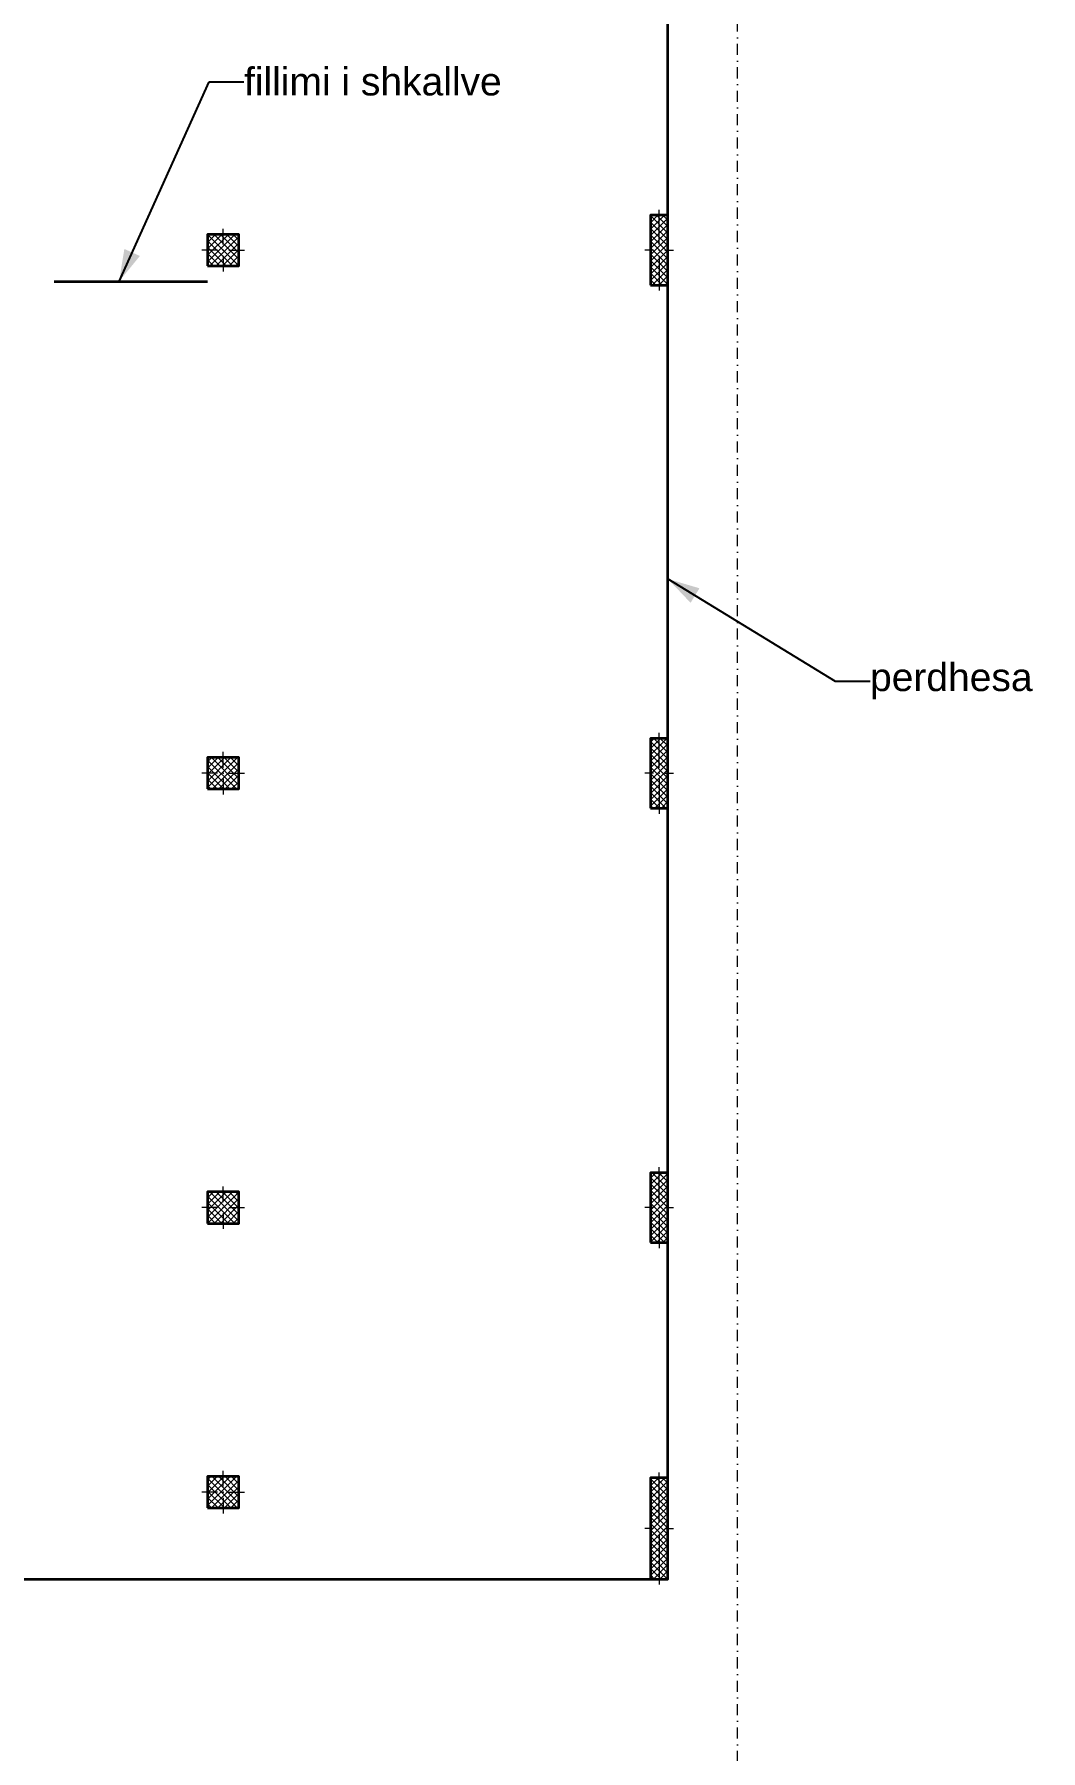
# Model space of a CAD drawing. Header units: millimetres. Extents: x -1862870 to -1833070, y -2748569 to -2679967.
# Drawn here: x -1848129 to -1833702, y -2725476 to -2700869 of the extents above; entities that cross this region are included whole.
import ezdxf

# ---------------------------------------------------------------- set-up
doc = ezdxf.new("R2010")
doc.units = ezdxf.units.MM
doc.header["$MEASUREMENT"] = 0
doc.linetypes.add('Dot & Dashed', pattern=[335.138881, 158.75, -88.194444, 0, -88.194437])
for name, color, linetype, lineweight in [('0_Pen_No__20', 1, 'Continuous', 0), ('A - Muret_Pen_No__1', 7, 'Continuous', 13), ('A - Muret_Pen_No__6', 5, 'Continuous', 35), ('A - Shtyllat_Pen_No__101', 252, 'Continuous', 13), ('A - Shtyllat_Pen_No__22', 8, 'Continuous', 35), ('Annotation - Label_Pen_No__46', 5, 'Continuous', 25), ('Drawing & Figure_Pen_No__6', 5, 'Continuous', 35)]:
    doc.layers.add(name, color=color, linetype=linetype, lineweight=lineweight)
for name, color, linetype, lineweight, true_color in [('0_Pen_No__61', 7, 'Continuous', 20, 0x6a6a6a), ('0_Pen_No__82', 7, 'Continuous', 20, 0xaaaaaa), ('A - Shtyllat_Pen_No__61', 7, 'Continuous', 20, 0x6a6a6a), ('Annotation - Label_Pen_No__45', 7, 'Continuous', 25, 0x40a5ff)]:
    doc.layers.add(name, color=color, linetype=linetype, lineweight=lineweight, true_color=true_color)
doc.layers.add('A - Shtyllat', color=7, linetype='Continuous')
doc.styles.add('GENERATED_STYLE_2', font='')
doc.styles.get('GENERATED_STYLE_2').set_extended_font_data('Arial')
doc.dimstyles.new('GENERATED_STYLE__1', dxfattribs={"dimtxt": 0.18, "dimasz": 456, "dimexe": 0.18, "dimexo": 0.0625, "dimgap": 0, "dimtad": 0, "dimtih": 1, "dimtoh": 1, "dimdec": 4, "dimzin": 0, "dimdsep": 46, "dimcen": 0.09, "dimadec": 0, "dimazin": 0, "dimtfac": 1, "dimtdec": 4, "dimtmove": 0, "dimatfit": 3, "dimldrblk": 'ARROWHEAD_5', "dimfxl": 0, "dimtolj": 1, "dimtzin": 0, "dimarcsym": 0})
pattern_1 = [(45, (-3432101.99, -2046631.03), (-45.961939, 45.961939), []), (135, (-3432101.99, -2046631.03), (45.961939, 45.961939), [])]

# ---------------------------------------------------------------- blocks, each defined once
blk = doc.blocks.new('Column_1', base_point=(-1845421, -2703963))
at = {"layer": 'A - Shtyllat_Pen_No__101', "linetype": 'Continuous', "lineweight": 13}
h = blk.add_hatch(dxfattribs=at)
h.set_pattern_fill('Concrete_Block', color=252, style=0, pattern_type=2)
h.set_pattern_definition(pattern_1)
h.paths.add_polyline_path([(-1845646, -2704188), (-1845196, -2704188), (-1845196, -2703738), (-1845646, -2703738)])
at = {"layer": 'A - Shtyllat_Pen_No__101', "color": 252, "linetype": 'Continuous', "lineweight": 13}
for p, q in [((-1845421, -2703883), (-1845421, -2703658)), ((-1845501, -2703963), (-1845726, -2703963)), ((-1845421, -2704043), (-1845421, -2704268)), ((-1845341, -2703963), (-1845116, -2703963))]:
    blk.add_line(p, q, dxfattribs=at)
blk.add_point((-1845421, -2703963), dxfattribs=at)
at = {"layer": 'A - Shtyllat_Pen_No__22', "color": 8, "linetype": 'Continuous', "lineweight": 35, "flags": 128}
blk.add_lwpolyline([(-1845646, -2704188), (-1845196, -2704188), (-1845196, -2703738), (-1845646, -2703738)], close=True, dxfattribs=at)
blk = doc.blocks.new('Column_2', base_point=(-1845421, -2721771))
at = {"layer": 'A - Shtyllat_Pen_No__101', "linetype": 'Continuous', "lineweight": 13}
h = blk.add_hatch(dxfattribs=at)
h.set_pattern_fill('Concrete_Block', color=252, style=0, pattern_type=2)
h.set_pattern_definition(pattern_1)
h.paths.add_polyline_path([(-1845646, -2721996), (-1845196, -2721996), (-1845196, -2721546), (-1845646, -2721546)])
at = {"layer": 'A - Shtyllat_Pen_No__101', "color": 252, "linetype": 'Continuous', "lineweight": 13}
for p, q in [((-1845421, -2721691), (-1845421, -2721466)), ((-1845501, -2721771), (-1845726, -2721771)), ((-1845341, -2721771), (-1845116, -2721771)), ((-1845421, -2721851), (-1845421, -2722076))]:
    blk.add_line(p, q, dxfattribs=at)
blk.add_point((-1845421, -2721771), dxfattribs=at)
at = {"layer": 'A - Shtyllat_Pen_No__22', "color": 8, "linetype": 'Continuous', "lineweight": 35, "flags": 128}
blk.add_lwpolyline([(-1845646, -2721996), (-1845196, -2721996), (-1845196, -2721546), (-1845646, -2721546)], close=True, dxfattribs=at)
blk = doc.blocks.new('Column_4', base_point=(-1845421, -2711463))
at = {"layer": 'A - Shtyllat_Pen_No__101', "linetype": 'Continuous', "lineweight": 13}
h = blk.add_hatch(dxfattribs=at)
h.set_pattern_fill('Concrete_Block', color=252, style=0, pattern_type=2)
h.set_pattern_definition(pattern_1)
h.paths.add_polyline_path([(-1845646, -2711688), (-1845196, -2711688), (-1845196, -2711238), (-1845646, -2711238)])
at = {"layer": 'A - Shtyllat_Pen_No__101', "color": 252, "linetype": 'Continuous', "lineweight": 13}
for p, q in [((-1845421, -2711383), (-1845421, -2711158)), ((-1845501, -2711463), (-1845726, -2711463)), ((-1845341, -2711463), (-1845116, -2711463)), ((-1845421, -2711543), (-1845421, -2711768))]:
    blk.add_line(p, q, dxfattribs=at)
blk.add_point((-1845421, -2711463), dxfattribs=at)
at = {"layer": 'A - Shtyllat_Pen_No__22', "color": 8, "linetype": 'Continuous', "lineweight": 35, "flags": 128}
blk.add_lwpolyline([(-1845646, -2711688), (-1845196, -2711688), (-1845196, -2711238), (-1845646, -2711238)], close=True, dxfattribs=at)
blk = doc.blocks.new('Column_6', base_point=(-1845421, -2717691))
at = {"layer": 'A - Shtyllat_Pen_No__101', "linetype": 'Continuous', "lineweight": 13}
h = blk.add_hatch(dxfattribs=at)
h.set_pattern_fill('Concrete_Block', color=252, style=0, pattern_type=2)
h.set_pattern_definition(pattern_1)
h.paths.add_polyline_path([(-1845646, -2717916), (-1845196, -2717916), (-1845196, -2717466), (-1845646, -2717466)])
at = {"layer": 'A - Shtyllat_Pen_No__101', "color": 252, "linetype": 'Continuous', "lineweight": 13}
for p, q in [((-1845421, -2717611), (-1845421, -2717386)), ((-1845501, -2717691), (-1845726, -2717691)), ((-1845421, -2717771), (-1845421, -2717996)), ((-1845341, -2717691), (-1845116, -2717691))]:
    blk.add_line(p, q, dxfattribs=at)
blk.add_point((-1845421, -2717691), dxfattribs=at)
at = {"layer": 'A - Shtyllat_Pen_No__22', "color": 8, "linetype": 'Continuous', "lineweight": 35, "flags": 128}
blk.add_lwpolyline([(-1845646, -2717916), (-1845196, -2717916), (-1845196, -2717466), (-1845646, -2717466)], close=True, dxfattribs=at)
blk = doc.blocks.new('Column_19', base_point=(-1845421, -2721771))
at = {"layer": 'A - Shtyllat_Pen_No__101', "linetype": 'Continuous', "lineweight": 13}
h = blk.add_hatch(dxfattribs=at)
h.set_pattern_fill('Concrete_Block', color=252, style=0, pattern_type=2)
h.set_pattern_definition(pattern_1)
h.paths.add_polyline_path([(-1845646, -2721996), (-1845196, -2721996), (-1845196, -2721546), (-1845646, -2721546)])
at = {"layer": 'A - Shtyllat_Pen_No__101', "color": 252, "linetype": 'Continuous', "lineweight": 13}
for p, q in [((-1845421, -2721691), (-1845421, -2721466)), ((-1845501, -2721771), (-1845726, -2721771)), ((-1845341, -2721771), (-1845116, -2721771)), ((-1845421, -2721851), (-1845421, -2722076))]:
    blk.add_line(p, q, dxfattribs=at)
blk.add_point((-1845421, -2721771), dxfattribs=at)
at = {"layer": 'A - Shtyllat_Pen_No__22', "color": 8, "linetype": 'Continuous', "lineweight": 35, "flags": 128}
blk.add_lwpolyline([(-1845646, -2721996), (-1845196, -2721996), (-1845196, -2721546), (-1845646, -2721546)], close=True, dxfattribs=at)
blk = doc.blocks.new('Column_22', base_point=(-1839171, -2711463))
at = {"layer": 'A - Shtyllat_Pen_No__101', "linetype": 'Continuous', "lineweight": 13}
h = blk.add_hatch(dxfattribs=at)
h.set_pattern_fill('Concrete_Block', color=252, style=0, pattern_type=2)
h.set_pattern_definition(pattern_1)
h.paths.add_polyline_path([(-1839296, -2711963), (-1839046, -2711963), (-1839046, -2710963), (-1839296, -2710963)])
at = {"layer": 'A - Shtyllat_Pen_No__101', "color": 252, "linetype": 'Continuous', "lineweight": 13}
for p, q in [((-1839171, -2711383), (-1839171, -2710883)), ((-1839251, -2711463), (-1839376, -2711463)), ((-1839091, -2711463), (-1838966, -2711463)), ((-1839171, -2711543), (-1839171, -2712043))]:
    blk.add_line(p, q, dxfattribs=at)
blk.add_point((-1839171, -2711463), dxfattribs=at)
at = {"layer": 'A - Shtyllat_Pen_No__22', "color": 8, "linetype": 'Continuous', "lineweight": 35, "flags": 128}
blk.add_lwpolyline([(-1839296, -2711963), (-1839046, -2711963), (-1839046, -2710963), (-1839296, -2710963)], close=True, dxfattribs=at)
blk = doc.blocks.new('Column_25', base_point=(-1839171, -2717691))
at = {"layer": 'A - Shtyllat_Pen_No__101', "linetype": 'Continuous', "lineweight": 13}
h = blk.add_hatch(dxfattribs=at)
h.set_pattern_fill('Concrete_Block', color=252, style=0, pattern_type=2)
h.set_pattern_definition(pattern_1)
h.paths.add_polyline_path([(-1839296, -2718191), (-1839046, -2718191), (-1839046, -2717191), (-1839296, -2717191)])
at = {"layer": 'A - Shtyllat_Pen_No__101', "color": 252, "linetype": 'Continuous', "lineweight": 13}
for p, q in [((-1839171, -2717611), (-1839171, -2717111)), ((-1839251, -2717691), (-1839376, -2717691)), ((-1839171, -2717771), (-1839171, -2718271)), ((-1839091, -2717691), (-1838966, -2717691))]:
    blk.add_line(p, q, dxfattribs=at)
blk.add_point((-1839171, -2717691), dxfattribs=at)
at = {"layer": 'A - Shtyllat_Pen_No__22', "color": 8, "linetype": 'Continuous', "lineweight": 35, "flags": 128}
blk.add_lwpolyline([(-1839296, -2718191), (-1839046, -2718191), (-1839046, -2717191), (-1839296, -2717191)], close=True, dxfattribs=at)
blk = doc.blocks.new('Column_26', base_point=(-1839171, -2722291))
at = {"layer": 'A - Shtyllat_Pen_No__101', "linetype": 'Continuous', "lineweight": 13}
h = blk.add_hatch(dxfattribs=at)
h.set_pattern_fill('Concrete_Block', color=252, style=0, pattern_type=2)
h.set_pattern_definition(pattern_1)
h.paths.add_polyline_path([(-1839296, -2723016), (-1839046, -2723016), (-1839046, -2721566), (-1839296, -2721566)])
at = {"layer": 'A - Shtyllat_Pen_No__101', "color": 252, "linetype": 'Continuous', "lineweight": 13}
for p, q in [((-1839171, -2722211), (-1839171, -2721486)), ((-1839251, -2722291), (-1839376, -2722291)), ((-1839091, -2722291), (-1838966, -2722291)), ((-1839171, -2722371), (-1839171, -2723096))]:
    blk.add_line(p, q, dxfattribs=at)
blk.add_point((-1839171, -2722291), dxfattribs=at)
at = {"layer": 'A - Shtyllat_Pen_No__22', "color": 8, "linetype": 'Continuous', "lineweight": 35, "flags": 128}
blk.add_lwpolyline([(-1839296, -2723016), (-1839046, -2723016), (-1839046, -2721566), (-1839296, -2721566)], close=True, dxfattribs=at)
blk = doc.blocks.new('Column_29', base_point=(-1839171, -2703963))
at = {"layer": 'A - Shtyllat_Pen_No__101', "linetype": 'Continuous', "lineweight": 13}
h = blk.add_hatch(dxfattribs=at)
h.set_pattern_fill('Concrete_Block', color=252, style=0, pattern_type=2)
h.set_pattern_definition(pattern_1)
h.paths.add_polyline_path([(-1839296, -2704463), (-1839046, -2704463), (-1839046, -2703463), (-1839296, -2703463)])
at = {"layer": 'A - Shtyllat_Pen_No__101', "color": 252, "linetype": 'Continuous', "lineweight": 13}
for p, q in [((-1839171, -2703883), (-1839171, -2703383)), ((-1839251, -2703963), (-1839376, -2703963)), ((-1839171, -2704043), (-1839171, -2704543)), ((-1839091, -2703963), (-1838966, -2703963))]:
    blk.add_line(p, q, dxfattribs=at)
blk.add_point((-1839171, -2703963), dxfattribs=at)
at = {"layer": 'A - Shtyllat_Pen_No__22', "color": 8, "linetype": 'Continuous', "lineweight": 35, "flags": 128}
blk.add_lwpolyline([(-1839296, -2704463), (-1839046, -2704463), (-1839046, -2703463), (-1839296, -2703463)], close=True, dxfattribs=at)
blk = doc.blocks.new('Column_34', base_point=(-1845421, -2703963))
at = {"layer": 'A - Shtyllat_Pen_No__101', "linetype": 'Continuous', "lineweight": 13}
h = blk.add_hatch(dxfattribs=at)
h.set_pattern_fill('Concrete_Block', color=252, style=0, pattern_type=2)
h.set_pattern_definition(pattern_1)
h.paths.add_polyline_path([(-1845646, -2704188), (-1845196, -2704188), (-1845196, -2703738), (-1845646, -2703738)])
at = {"layer": 'A - Shtyllat_Pen_No__101', "color": 252, "linetype": 'Continuous', "lineweight": 13}
for p, q in [((-1845421, -2703883), (-1845421, -2703658)), ((-1845501, -2703963), (-1845726, -2703963)), ((-1845421, -2704043), (-1845421, -2704268)), ((-1845341, -2703963), (-1845116, -2703963))]:
    blk.add_line(p, q, dxfattribs=at)
blk.add_point((-1845421, -2703963), dxfattribs=at)
at = {"layer": 'A - Shtyllat_Pen_No__22', "color": 8, "linetype": 'Continuous', "lineweight": 35, "flags": 128}
blk.add_lwpolyline([(-1845646, -2704188), (-1845196, -2704188), (-1845196, -2703738), (-1845646, -2703738)], close=True, dxfattribs=at)
blk = doc.blocks.new('Column_37', base_point=(-1845421, -2711463))
at = {"layer": 'A - Shtyllat_Pen_No__101', "linetype": 'Continuous', "lineweight": 13}
h = blk.add_hatch(dxfattribs=at)
h.set_pattern_fill('Concrete_Block', color=252, style=0, pattern_type=2)
h.set_pattern_definition(pattern_1)
h.paths.add_polyline_path([(-1845646, -2711688), (-1845196, -2711688), (-1845196, -2711238), (-1845646, -2711238)])
at = {"layer": 'A - Shtyllat_Pen_No__101', "color": 252, "linetype": 'Continuous', "lineweight": 13}
for p, q in [((-1845421, -2711383), (-1845421, -2711158)), ((-1845501, -2711463), (-1845726, -2711463)), ((-1845341, -2711463), (-1845116, -2711463)), ((-1845421, -2711543), (-1845421, -2711768))]:
    blk.add_line(p, q, dxfattribs=at)
blk.add_point((-1845421, -2711463), dxfattribs=at)
at = {"layer": 'A - Shtyllat_Pen_No__22', "color": 8, "linetype": 'Continuous', "lineweight": 35, "flags": 128}
blk.add_lwpolyline([(-1845646, -2711688), (-1845196, -2711688), (-1845196, -2711238), (-1845646, -2711238)], close=True, dxfattribs=at)
blk = doc.blocks.new('Column_39', base_point=(-1845421, -2717691))
at = {"layer": 'A - Shtyllat_Pen_No__101', "linetype": 'Continuous', "lineweight": 13}
h = blk.add_hatch(dxfattribs=at)
h.set_pattern_fill('Concrete_Block', color=252, style=0, pattern_type=2)
h.set_pattern_definition(pattern_1)
h.paths.add_polyline_path([(-1845646, -2717916), (-1845196, -2717916), (-1845196, -2717466), (-1845646, -2717466)])
at = {"layer": 'A - Shtyllat_Pen_No__101', "color": 252, "linetype": 'Continuous', "lineweight": 13}
for p, q in [((-1845421, -2717611), (-1845421, -2717386)), ((-1845501, -2717691), (-1845726, -2717691)), ((-1845421, -2717771), (-1845421, -2717996)), ((-1845341, -2717691), (-1845116, -2717691))]:
    blk.add_line(p, q, dxfattribs=at)
blk.add_point((-1845421, -2717691), dxfattribs=at)
at = {"layer": 'A - Shtyllat_Pen_No__22', "color": 8, "linetype": 'Continuous', "lineweight": 35, "flags": 128}
blk.add_lwpolyline([(-1845646, -2717916), (-1845196, -2717916), (-1845196, -2717466), (-1845646, -2717466)], close=True, dxfattribs=at)
blk = doc.blocks.new('Column_43', base_point=(-1845421, -2721771))
at = {"layer": 'A - Shtyllat_Pen_No__101', "linetype": 'Continuous', "lineweight": 13}
h = blk.add_hatch(dxfattribs=at)
h.set_pattern_fill('Concrete_Block', color=252, style=0, pattern_type=2)
h.set_pattern_definition(pattern_1)
h.paths.add_polyline_path([(-1845646, -2721996), (-1845196, -2721996), (-1845196, -2721546), (-1845646, -2721546)])
at = {"layer": 'A - Shtyllat_Pen_No__101', "color": 252, "linetype": 'Continuous', "lineweight": 13}
for p, q in [((-1845421, -2721691), (-1845421, -2721466)), ((-1845501, -2721771), (-1845726, -2721771)), ((-1845341, -2721771), (-1845116, -2721771)), ((-1845421, -2721851), (-1845421, -2722076))]:
    blk.add_line(p, q, dxfattribs=at)
blk.add_point((-1845421, -2721771), dxfattribs=at)
at = {"layer": 'A - Shtyllat_Pen_No__22', "color": 8, "linetype": 'Continuous', "lineweight": 35, "flags": 128}
blk.add_lwpolyline([(-1845646, -2721996), (-1845196, -2721996), (-1845196, -2721546), (-1845646, -2721546)], close=True, dxfattribs=at)
blk = doc.blocks.new('Column_46', base_point=(-1845421, -2703963))
at = {"layer": 'A - Shtyllat_Pen_No__101', "linetype": 'Continuous', "lineweight": 13}
h = blk.add_hatch(dxfattribs=at)
h.set_pattern_fill('Concrete_Block', color=252, style=0, pattern_type=2)
h.set_pattern_definition(pattern_1)
h.paths.add_polyline_path([(-1845646, -2704188), (-1845196, -2704188), (-1845196, -2703738), (-1845646, -2703738)])
at = {"layer": 'A - Shtyllat_Pen_No__101', "color": 252, "linetype": 'Continuous', "lineweight": 13}
for p, q in [((-1845421, -2703883), (-1845421, -2703658)), ((-1845501, -2703963), (-1845726, -2703963)), ((-1845421, -2704043), (-1845421, -2704268)), ((-1845341, -2703963), (-1845116, -2703963))]:
    blk.add_line(p, q, dxfattribs=at)
blk.add_point((-1845421, -2703963), dxfattribs=at)
at = {"layer": 'A - Shtyllat_Pen_No__22', "color": 8, "linetype": 'Continuous', "lineweight": 35, "flags": 128}
blk.add_lwpolyline([(-1845646, -2704188), (-1845196, -2704188), (-1845196, -2703738), (-1845646, -2703738)], close=True, dxfattribs=at)
blk = doc.blocks.new('Column_47', base_point=(-1845421, -2721771))
at = {"layer": 'A - Shtyllat_Pen_No__101', "linetype": 'Continuous', "lineweight": 13}
h = blk.add_hatch(dxfattribs=at)
h.set_pattern_fill('Concrete_Block', color=252, style=0, pattern_type=2)
h.set_pattern_definition(pattern_1)
h.paths.add_polyline_path([(-1845646, -2721996), (-1845196, -2721996), (-1845196, -2721546), (-1845646, -2721546)])
at = {"layer": 'A - Shtyllat_Pen_No__101', "color": 252, "linetype": 'Continuous', "lineweight": 13}
for p, q in [((-1845421, -2721691), (-1845421, -2721466)), ((-1845501, -2721771), (-1845726, -2721771)), ((-1845341, -2721771), (-1845116, -2721771)), ((-1845421, -2721851), (-1845421, -2722076))]:
    blk.add_line(p, q, dxfattribs=at)
blk.add_point((-1845421, -2721771), dxfattribs=at)
at = {"layer": 'A - Shtyllat_Pen_No__22', "color": 8, "linetype": 'Continuous', "lineweight": 35, "flags": 128}
blk.add_lwpolyline([(-1845646, -2721996), (-1845196, -2721996), (-1845196, -2721546), (-1845646, -2721546)], close=True, dxfattribs=at)
blk = doc.blocks.new('Column_49', base_point=(-1845421, -2711463))
at = {"layer": 'A - Shtyllat_Pen_No__101', "linetype": 'Continuous', "lineweight": 13}
h = blk.add_hatch(dxfattribs=at)
h.set_pattern_fill('Concrete_Block', color=252, style=0, pattern_type=2)
h.set_pattern_definition(pattern_1)
h.paths.add_polyline_path([(-1845646, -2711688), (-1845196, -2711688), (-1845196, -2711238), (-1845646, -2711238)])
at = {"layer": 'A - Shtyllat_Pen_No__101', "color": 252, "linetype": 'Continuous', "lineweight": 13}
for p, q in [((-1845421, -2711383), (-1845421, -2711158)), ((-1845501, -2711463), (-1845726, -2711463)), ((-1845341, -2711463), (-1845116, -2711463)), ((-1845421, -2711543), (-1845421, -2711768))]:
    blk.add_line(p, q, dxfattribs=at)
blk.add_point((-1845421, -2711463), dxfattribs=at)
at = {"layer": 'A - Shtyllat_Pen_No__22', "color": 8, "linetype": 'Continuous', "lineweight": 35, "flags": 128}
blk.add_lwpolyline([(-1845646, -2711688), (-1845196, -2711688), (-1845196, -2711238), (-1845646, -2711238)], close=True, dxfattribs=at)
blk = doc.blocks.new('Column_51', base_point=(-1845421, -2717691))
at = {"layer": 'A - Shtyllat_Pen_No__101', "linetype": 'Continuous', "lineweight": 13}
h = blk.add_hatch(dxfattribs=at)
h.set_pattern_fill('Concrete_Block', color=252, style=0, pattern_type=2)
h.set_pattern_definition(pattern_1)
h.paths.add_polyline_path([(-1845646, -2717916), (-1845196, -2717916), (-1845196, -2717466), (-1845646, -2717466)])
at = {"layer": 'A - Shtyllat_Pen_No__101', "color": 252, "linetype": 'Continuous', "lineweight": 13}
for p, q in [((-1845421, -2717611), (-1845421, -2717386)), ((-1845501, -2717691), (-1845726, -2717691)), ((-1845421, -2717771), (-1845421, -2717996)), ((-1845341, -2717691), (-1845116, -2717691))]:
    blk.add_line(p, q, dxfattribs=at)
blk.add_point((-1845421, -2717691), dxfattribs=at)
at = {"layer": 'A - Shtyllat_Pen_No__22', "color": 8, "linetype": 'Continuous', "lineweight": 35, "flags": 128}
blk.add_lwpolyline([(-1845646, -2717916), (-1845196, -2717916), (-1845196, -2717466), (-1845646, -2717466)], close=True, dxfattribs=at)
blk = doc.blocks.new('Column_63', base_point=(-1839171, -2703963))
at = {"layer": 'A - Shtyllat_Pen_No__101', "linetype": 'Continuous', "lineweight": 13}
h = blk.add_hatch(dxfattribs=at)
h.set_pattern_fill('Concrete_Block', color=252, style=0, pattern_type=2)
h.set_pattern_definition(pattern_1)
h.paths.add_polyline_path([(-1839296, -2704463), (-1839046, -2704463), (-1839046, -2703463), (-1839296, -2703463)])
at = {"layer": 'A - Shtyllat_Pen_No__101', "color": 252, "linetype": 'Continuous', "lineweight": 13}
for p, q in [((-1839171, -2703883), (-1839171, -2703383)), ((-1839251, -2703963), (-1839376, -2703963)), ((-1839171, -2704043), (-1839171, -2704543)), ((-1839091, -2703963), (-1838966, -2703963))]:
    blk.add_line(p, q, dxfattribs=at)
blk.add_point((-1839171, -2703963), dxfattribs=at)
at = {"layer": 'A - Shtyllat_Pen_No__22', "color": 8, "linetype": 'Continuous', "lineweight": 35, "flags": 128}
blk.add_lwpolyline([(-1839296, -2704463), (-1839046, -2704463), (-1839046, -2703463), (-1839296, -2703463)], close=True, dxfattribs=at)
blk = doc.blocks.new('Column_66', base_point=(-1845421, -2721771))
at = {"layer": 'A - Shtyllat_Pen_No__101', "linetype": 'Continuous', "lineweight": 13}
h = blk.add_hatch(dxfattribs=at)
h.set_pattern_fill('Concrete_Block', color=252, style=0, pattern_type=2)
h.set_pattern_definition(pattern_1)
h.paths.add_polyline_path([(-1845646, -2721996), (-1845196, -2721996), (-1845196, -2721546), (-1845646, -2721546)])
at = {"layer": 'A - Shtyllat_Pen_No__101', "color": 252, "linetype": 'Continuous', "lineweight": 13}
for p, q in [((-1845421, -2721691), (-1845421, -2721466)), ((-1845501, -2721771), (-1845726, -2721771)), ((-1845341, -2721771), (-1845116, -2721771)), ((-1845421, -2721851), (-1845421, -2722076))]:
    blk.add_line(p, q, dxfattribs=at)
blk.add_point((-1845421, -2721771), dxfattribs=at)
at = {"layer": 'A - Shtyllat_Pen_No__22', "color": 8, "linetype": 'Continuous', "lineweight": 35, "flags": 128}
blk.add_lwpolyline([(-1845646, -2721996), (-1845196, -2721996), (-1845196, -2721546), (-1845646, -2721546)], close=True, dxfattribs=at)
blk = doc.blocks.new('Column_69', base_point=(-1839171, -2711463))
at = {"layer": 'A - Shtyllat_Pen_No__101', "linetype": 'Continuous', "lineweight": 13}
h = blk.add_hatch(dxfattribs=at)
h.set_pattern_fill('Concrete_Block', color=252, style=0, pattern_type=2)
h.set_pattern_definition(pattern_1)
h.paths.add_polyline_path([(-1839296, -2711963), (-1839046, -2711963), (-1839046, -2710963), (-1839296, -2710963)])
at = {"layer": 'A - Shtyllat_Pen_No__101', "color": 252, "linetype": 'Continuous', "lineweight": 13}
for p, q in [((-1839171, -2711383), (-1839171, -2710883)), ((-1839251, -2711463), (-1839376, -2711463)), ((-1839091, -2711463), (-1838966, -2711463)), ((-1839171, -2711543), (-1839171, -2712043))]:
    blk.add_line(p, q, dxfattribs=at)
blk.add_point((-1839171, -2711463), dxfattribs=at)
at = {"layer": 'A - Shtyllat_Pen_No__22', "color": 8, "linetype": 'Continuous', "lineweight": 35, "flags": 128}
blk.add_lwpolyline([(-1839296, -2711963), (-1839046, -2711963), (-1839046, -2710963), (-1839296, -2710963)], close=True, dxfattribs=at)
blk = doc.blocks.new('Column_72', base_point=(-1839171, -2717691))
at = {"layer": 'A - Shtyllat_Pen_No__101', "linetype": 'Continuous', "lineweight": 13}
h = blk.add_hatch(dxfattribs=at)
h.set_pattern_fill('Concrete_Block', color=252, style=0, pattern_type=2)
h.set_pattern_definition(pattern_1)
h.paths.add_polyline_path([(-1839296, -2718191), (-1839046, -2718191), (-1839046, -2717191), (-1839296, -2717191)])
at = {"layer": 'A - Shtyllat_Pen_No__101', "color": 252, "linetype": 'Continuous', "lineweight": 13}
for p, q in [((-1839171, -2717611), (-1839171, -2717111)), ((-1839251, -2717691), (-1839376, -2717691)), ((-1839171, -2717771), (-1839171, -2718271)), ((-1839091, -2717691), (-1838966, -2717691))]:
    blk.add_line(p, q, dxfattribs=at)
blk.add_point((-1839171, -2717691), dxfattribs=at)
at = {"layer": 'A - Shtyllat_Pen_No__22', "color": 8, "linetype": 'Continuous', "lineweight": 35, "flags": 128}
blk.add_lwpolyline([(-1839296, -2718191), (-1839046, -2718191), (-1839046, -2717191), (-1839296, -2717191)], close=True, dxfattribs=at)
blk = doc.blocks.new('Column_73', base_point=(-1839171, -2722291))
at = {"layer": 'A - Shtyllat_Pen_No__101', "linetype": 'Continuous', "lineweight": 13}
h = blk.add_hatch(dxfattribs=at)
h.set_pattern_fill('Concrete_Block', color=252, style=0, pattern_type=2)
h.set_pattern_definition(pattern_1)
h.paths.add_polyline_path([(-1839296, -2723016), (-1839046, -2723016), (-1839046, -2721566), (-1839296, -2721566)])
at = {"layer": 'A - Shtyllat_Pen_No__101', "color": 252, "linetype": 'Continuous', "lineweight": 13}
for p, q in [((-1839171, -2722211), (-1839171, -2721486)), ((-1839251, -2722291), (-1839376, -2722291)), ((-1839091, -2722291), (-1838966, -2722291)), ((-1839171, -2722371), (-1839171, -2723096))]:
    blk.add_line(p, q, dxfattribs=at)
blk.add_point((-1839171, -2722291), dxfattribs=at)
at = {"layer": 'A - Shtyllat_Pen_No__22', "color": 8, "linetype": 'Continuous', "lineweight": 35, "flags": 128}
blk.add_lwpolyline([(-1839296, -2723016), (-1839046, -2723016), (-1839046, -2721566), (-1839296, -2721566)], close=True, dxfattribs=at)
blk = doc.blocks.new('Column_76', base_point=(-1839171, -2703963))
at = {"layer": 'A - Shtyllat_Pen_No__101', "linetype": 'Continuous', "lineweight": 13}
h = blk.add_hatch(dxfattribs=at)
h.set_pattern_fill('Concrete_Block', color=252, style=0, pattern_type=2)
h.set_pattern_definition(pattern_1)
h.paths.add_polyline_path([(-1839296, -2704463), (-1839046, -2704463), (-1839046, -2703463), (-1839296, -2703463)])
at = {"layer": 'A - Shtyllat_Pen_No__101', "color": 252, "linetype": 'Continuous', "lineweight": 13}
for p, q in [((-1839171, -2703883), (-1839171, -2703383)), ((-1839251, -2703963), (-1839376, -2703963)), ((-1839171, -2704043), (-1839171, -2704543)), ((-1839091, -2703963), (-1838966, -2703963))]:
    blk.add_line(p, q, dxfattribs=at)
blk.add_point((-1839171, -2703963), dxfattribs=at)
at = {"layer": 'A - Shtyllat_Pen_No__22', "color": 8, "linetype": 'Continuous', "lineweight": 35, "flags": 128}
blk.add_lwpolyline([(-1839296, -2704463), (-1839046, -2704463), (-1839046, -2703463), (-1839296, -2703463)], close=True, dxfattribs=at)
blk = doc.blocks.new('Column_82', base_point=(-1845421, -2703963))
at = {"layer": 'A - Shtyllat_Pen_No__101', "linetype": 'Continuous', "lineweight": 13}
h = blk.add_hatch(dxfattribs=at)
h.set_pattern_fill('Concrete_Block', color=252, style=0, pattern_type=2)
h.set_pattern_definition(pattern_1)
h.paths.add_polyline_path([(-1845646, -2704188), (-1845196, -2704188), (-1845196, -2703738), (-1845646, -2703738)])
at = {"layer": 'A - Shtyllat_Pen_No__101', "color": 252, "linetype": 'Continuous', "lineweight": 13}
for p, q in [((-1845421, -2703883), (-1845421, -2703658)), ((-1845501, -2703963), (-1845726, -2703963)), ((-1845421, -2704043), (-1845421, -2704268)), ((-1845341, -2703963), (-1845116, -2703963))]:
    blk.add_line(p, q, dxfattribs=at)
blk.add_point((-1845421, -2703963), dxfattribs=at)
at = {"layer": 'A - Shtyllat_Pen_No__22', "color": 8, "linetype": 'Continuous', "lineweight": 35, "flags": 128}
blk.add_lwpolyline([(-1845646, -2704188), (-1845196, -2704188), (-1845196, -2703738), (-1845646, -2703738)], close=True, dxfattribs=at)
blk = doc.blocks.new('Column_85', base_point=(-1845421, -2711463))
at = {"layer": 'A - Shtyllat_Pen_No__101', "linetype": 'Continuous', "lineweight": 13}
h = blk.add_hatch(dxfattribs=at)
h.set_pattern_fill('Concrete_Block', color=252, style=0, pattern_type=2)
h.set_pattern_definition(pattern_1)
h.paths.add_polyline_path([(-1845646, -2711688), (-1845196, -2711688), (-1845196, -2711238), (-1845646, -2711238)])
at = {"layer": 'A - Shtyllat_Pen_No__101', "color": 252, "linetype": 'Continuous', "lineweight": 13}
for p, q in [((-1845421, -2711383), (-1845421, -2711158)), ((-1845501, -2711463), (-1845726, -2711463)), ((-1845341, -2711463), (-1845116, -2711463)), ((-1845421, -2711543), (-1845421, -2711768))]:
    blk.add_line(p, q, dxfattribs=at)
blk.add_point((-1845421, -2711463), dxfattribs=at)
at = {"layer": 'A - Shtyllat_Pen_No__22', "color": 8, "linetype": 'Continuous', "lineweight": 35, "flags": 128}
blk.add_lwpolyline([(-1845646, -2711688), (-1845196, -2711688), (-1845196, -2711238), (-1845646, -2711238)], close=True, dxfattribs=at)
blk = doc.blocks.new('Column_87', base_point=(-1845421, -2717691))
at = {"layer": 'A - Shtyllat_Pen_No__101', "linetype": 'Continuous', "lineweight": 13}
h = blk.add_hatch(dxfattribs=at)
h.set_pattern_fill('Concrete_Block', color=252, style=0, pattern_type=2)
h.set_pattern_definition(pattern_1)
h.paths.add_polyline_path([(-1845646, -2717916), (-1845196, -2717916), (-1845196, -2717466), (-1845646, -2717466)])
at = {"layer": 'A - Shtyllat_Pen_No__101', "color": 252, "linetype": 'Continuous', "lineweight": 13}
for p, q in [((-1845421, -2717611), (-1845421, -2717386)), ((-1845501, -2717691), (-1845726, -2717691)), ((-1845421, -2717771), (-1845421, -2717996)), ((-1845341, -2717691), (-1845116, -2717691))]:
    blk.add_line(p, q, dxfattribs=at)
blk.add_point((-1845421, -2717691), dxfattribs=at)
at = {"layer": 'A - Shtyllat_Pen_No__22', "color": 8, "linetype": 'Continuous', "lineweight": 35, "flags": 128}
blk.add_lwpolyline([(-1845646, -2717916), (-1845196, -2717916), (-1845196, -2717466), (-1845646, -2717466)], close=True, dxfattribs=at)
blk = doc.blocks.new('Column_91', base_point=(-1845421, -2721771))
at = {"layer": 'A - Shtyllat_Pen_No__101', "linetype": 'Continuous', "lineweight": 13}
h = blk.add_hatch(dxfattribs=at)
h.set_pattern_fill('Concrete_Block', color=252, style=0, pattern_type=2)
h.set_pattern_definition(pattern_1)
h.paths.add_polyline_path([(-1845646, -2721996), (-1845196, -2721996), (-1845196, -2721546), (-1845646, -2721546)])
at = {"layer": 'A - Shtyllat_Pen_No__101', "color": 252, "linetype": 'Continuous', "lineweight": 13}
for p, q in [((-1845421, -2721691), (-1845421, -2721466)), ((-1845501, -2721771), (-1845726, -2721771)), ((-1845341, -2721771), (-1845116, -2721771)), ((-1845421, -2721851), (-1845421, -2722076))]:
    blk.add_line(p, q, dxfattribs=at)
blk.add_point((-1845421, -2721771), dxfattribs=at)
at = {"layer": 'A - Shtyllat_Pen_No__22', "color": 8, "linetype": 'Continuous', "lineweight": 35, "flags": 128}
blk.add_lwpolyline([(-1845646, -2721996), (-1845196, -2721996), (-1845196, -2721546), (-1845646, -2721546)], close=True, dxfattribs=at)
blk = doc.blocks.new('Column_95', base_point=(-1845421, -2703963))
at = {"layer": 'A - Shtyllat_Pen_No__101', "linetype": 'Continuous', "lineweight": 13}
h = blk.add_hatch(dxfattribs=at)
h.set_pattern_fill('Concrete_Block', color=252, style=0, pattern_type=2)
h.set_pattern_definition(pattern_1)
h.paths.add_polyline_path([(-1845646, -2704188), (-1845196, -2704188), (-1845196, -2703738), (-1845646, -2703738)])
at = {"layer": 'A - Shtyllat_Pen_No__101', "color": 252, "linetype": 'Continuous', "lineweight": 13}
for p, q in [((-1845421, -2703883), (-1845421, -2703658)), ((-1845501, -2703963), (-1845726, -2703963)), ((-1845421, -2704043), (-1845421, -2704268)), ((-1845341, -2703963), (-1845116, -2703963))]:
    blk.add_line(p, q, dxfattribs=at)
blk.add_point((-1845421, -2703963), dxfattribs=at)
at = {"layer": 'A - Shtyllat_Pen_No__22', "color": 8, "linetype": 'Continuous', "lineweight": 35, "flags": 128}
blk.add_lwpolyline([(-1845646, -2704188), (-1845196, -2704188), (-1845196, -2703738), (-1845646, -2703738)], close=True, dxfattribs=at)
blk = doc.blocks.new('Column_107', base_point=(-1839171, -2703963))
at = {"layer": 'A - Shtyllat_Pen_No__101', "linetype": 'Continuous', "lineweight": 13}
h = blk.add_hatch(dxfattribs=at)
h.set_pattern_fill('Concrete_Block', color=252, style=0, pattern_type=2)
h.set_pattern_definition(pattern_1)
h.paths.add_polyline_path([(-1839296, -2704463), (-1839046, -2704463), (-1839046, -2703463), (-1839296, -2703463)])
at = {"layer": 'A - Shtyllat_Pen_No__101', "color": 252, "linetype": 'Continuous', "lineweight": 13}
for p, q in [((-1839171, -2703883), (-1839171, -2703383)), ((-1839251, -2703963), (-1839376, -2703963)), ((-1839171, -2704043), (-1839171, -2704543)), ((-1839091, -2703963), (-1838966, -2703963))]:
    blk.add_line(p, q, dxfattribs=at)
blk.add_point((-1839171, -2703963), dxfattribs=at)
at = {"layer": 'A - Shtyllat_Pen_No__22', "color": 8, "linetype": 'Continuous', "lineweight": 35, "flags": 128}
blk.add_lwpolyline([(-1839296, -2704463), (-1839046, -2704463), (-1839046, -2703463), (-1839296, -2703463)], close=True, dxfattribs=at)
blk = doc.blocks.new('Column_112', base_point=(-1839171, -2711463))
at = {"layer": 'A - Shtyllat_Pen_No__101', "linetype": 'Continuous', "lineweight": 13}
h = blk.add_hatch(dxfattribs=at)
h.set_pattern_fill('Concrete_Block', color=252, style=0, pattern_type=2)
h.set_pattern_definition(pattern_1)
h.paths.add_polyline_path([(-1839296, -2711963), (-1839046, -2711963), (-1839046, -2710963), (-1839296, -2710963)])
at = {"layer": 'A - Shtyllat_Pen_No__101', "color": 252, "linetype": 'Continuous', "lineweight": 13}
for p, q in [((-1839171, -2711383), (-1839171, -2710883)), ((-1839251, -2711463), (-1839376, -2711463)), ((-1839091, -2711463), (-1838966, -2711463)), ((-1839171, -2711543), (-1839171, -2712043))]:
    blk.add_line(p, q, dxfattribs=at)
blk.add_point((-1839171, -2711463), dxfattribs=at)
at = {"layer": 'A - Shtyllat_Pen_No__22', "color": 8, "linetype": 'Continuous', "lineweight": 35, "flags": 128}
blk.add_lwpolyline([(-1839296, -2711963), (-1839046, -2711963), (-1839046, -2710963), (-1839296, -2710963)], close=True, dxfattribs=at)
blk = doc.blocks.new('Column_115', base_point=(-1839171, -2717691))
at = {"layer": 'A - Shtyllat_Pen_No__101', "linetype": 'Continuous', "lineweight": 13}
h = blk.add_hatch(dxfattribs=at)
h.set_pattern_fill('Concrete_Block', color=252, style=0, pattern_type=2)
h.set_pattern_definition(pattern_1)
h.paths.add_polyline_path([(-1839296, -2718191), (-1839046, -2718191), (-1839046, -2717191), (-1839296, -2717191)])
at = {"layer": 'A - Shtyllat_Pen_No__101', "color": 252, "linetype": 'Continuous', "lineweight": 13}
for p, q in [((-1839171, -2717611), (-1839171, -2717111)), ((-1839251, -2717691), (-1839376, -2717691)), ((-1839171, -2717771), (-1839171, -2718271)), ((-1839091, -2717691), (-1838966, -2717691))]:
    blk.add_line(p, q, dxfattribs=at)
blk.add_point((-1839171, -2717691), dxfattribs=at)
at = {"layer": 'A - Shtyllat_Pen_No__22', "color": 8, "linetype": 'Continuous', "lineweight": 35, "flags": 128}
blk.add_lwpolyline([(-1839296, -2718191), (-1839046, -2718191), (-1839046, -2717191), (-1839296, -2717191)], close=True, dxfattribs=at)
blk = doc.blocks.new('Column_116', base_point=(-1839171, -2722291))
at = {"layer": 'A - Shtyllat_Pen_No__101', "linetype": 'Continuous', "lineweight": 13}
h = blk.add_hatch(dxfattribs=at)
h.set_pattern_fill('Concrete_Block', color=252, style=0, pattern_type=2)
h.set_pattern_definition(pattern_1)
h.paths.add_polyline_path([(-1839296, -2723016), (-1839046, -2723016), (-1839046, -2721566), (-1839296, -2721566)])
at = {"layer": 'A - Shtyllat_Pen_No__101', "color": 252, "linetype": 'Continuous', "lineweight": 13}
for p, q in [((-1839171, -2722211), (-1839171, -2721486)), ((-1839251, -2722291), (-1839376, -2722291)), ((-1839091, -2722291), (-1838966, -2722291)), ((-1839171, -2722371), (-1839171, -2723096))]:
    blk.add_line(p, q, dxfattribs=at)
blk.add_point((-1839171, -2722291), dxfattribs=at)
at = {"layer": 'A - Shtyllat_Pen_No__22', "color": 8, "linetype": 'Continuous', "lineweight": 35, "flags": 128}
blk.add_lwpolyline([(-1839296, -2723016), (-1839046, -2723016), (-1839046, -2721566), (-1839296, -2721566)], close=True, dxfattribs=at)
blk = doc.blocks.new('Column_123', base_point=(-1845421, -2703963))
at = {"layer": 'A - Shtyllat_Pen_No__101', "linetype": 'Continuous', "lineweight": 13}
h = blk.add_hatch(dxfattribs=at)
h.set_pattern_fill('Concrete_Block', color=252, style=0, pattern_type=2)
h.set_pattern_definition(pattern_1)
h.paths.add_polyline_path([(-1845646, -2704188), (-1845196, -2704188), (-1845196, -2703738), (-1845646, -2703738)])
at = {"layer": 'A - Shtyllat_Pen_No__101', "color": 252, "linetype": 'Continuous', "lineweight": 13}
for p, q in [((-1845421, -2703883), (-1845421, -2703658)), ((-1845501, -2703963), (-1845726, -2703963)), ((-1845421, -2704043), (-1845421, -2704268)), ((-1845341, -2703963), (-1845116, -2703963))]:
    blk.add_line(p, q, dxfattribs=at)
blk.add_point((-1845421, -2703963), dxfattribs=at)
at = {"layer": 'A - Shtyllat_Pen_No__22', "color": 8, "linetype": 'Continuous', "lineweight": 35, "flags": 128}
blk.add_lwpolyline([(-1845646, -2704188), (-1845196, -2704188), (-1845196, -2703738), (-1845646, -2703738)], close=True, dxfattribs=at)
blk = doc.blocks.new('ARROWHEAD_5')
at = {"linetype": 'Continuous', "lineweight": 0}
blk.add_hatch(color=0, dxfattribs=at).paths.add_polyline_path([(-1, 0.2679), (0, 0), (-1, -0.2679)])
at = {"color": 0, "linetype": 'Continuous', "lineweight": 0}
blk.add_line((0, 0), (-1, 0), dxfattribs=at)

msp = doc.modelspace()

# ---------------------------------------------------------------- linework, layer by layer
at = {"layer": '0_Pen_No__20', "color": 1, "linetype": 'Dot & Dashed', "lineweight": 0}
msp.add_lwpolyline([(-1859505, -2748569), (-1838046, -2745752), (-1838046, -2682881), (-1861990, -2681089), (-1861707, -2694855), (-1861255, -2720719), (-1860079, -2739444)], close=True, dxfattribs=at)
at = {"layer": '0_Pen_No__61', "color": 251, "linetype": 'Continuous', "lineweight": 20, "true_color": 0x6a6a6a}
for p, q in [((-1839046, -2686138), (-1839046, -2723016)), ((-1839046, -2723016), (-1853883, -2723016))]:
    msp.add_line(p, q, dxfattribs=at)
at = {"layer": '0_Pen_No__82', "color": 253, "linetype": 'Dot & Dashed', "lineweight": 20, "true_color": 0xaaaaaa}
msp.add_line((-1839296, -2723016), (-1853883, -2723016), dxfattribs=at)
at = {"layer": 'A - Muret_Pen_No__1', "color": 7, "linetype": 'Continuous', "lineweight": 13}
msp.add_line((-1839050, -2720167), (-1839050, -2720017), dxfattribs=at)
at = {"layer": 'A - Muret_Pen_No__6', "color": 5, "linetype": 'Continuous', "lineweight": 35}
for points in [[(-1839046, -2714761), (-1839046, -2686138), (-1846246, -2686138), (-1846246, -2686892), (-1848196, -2686888), (-1848196, -2688838), (-1858710, -2688838), (-1858710, -2714761)], [(-1858710, -2714761), (-1858710, -2717916), (-1858363, -2717916), (-1858363, -2725251), (-1853883, -2723016), (-1839296, -2723016), (-1839046, -2723016), (-1839046, -2714761)]]:
    msp.add_lwpolyline(points, dxfattribs=at)
at = {"layer": 'A - Shtyllat_Pen_No__61', "color": 251, "linetype": 'Continuous', "lineweight": 20, "true_color": 0x6a6a6a}
msp.add_line((-1847846, -2704412), (-1845646, -2704412), dxfattribs=at)
at = {"layer": 'Drawing & Figure_Pen_No__6', "color": 5, "linetype": 'Continuous', "lineweight": 35}
msp.add_line((-1847846, -2704412), (-1845646, -2704412), dxfattribs=at)

# ---------------------------------------------------------------- block references
at = {"layer": 'A - Shtyllat', "color": 8, "lineweight": 35}
for name, p in [('Column_29', (-1839171, -2703963)), ('Column_63', (-1839171, -2703963)), ('Column_76', (-1839171, -2703963)), ('Column_107', (-1839171, -2703963)), ('Column_1', (-1845421, -2703963)), ('Column_34', (-1845421, -2703963)), ('Column_46', (-1845421, -2703963)), ('Column_82', (-1845421, -2703963)), ('Column_95', (-1845421, -2703963)), ('Column_123', (-1845421, -2703963)), ('Column_22', (-1839171, -2711463)), ('Column_69', (-1839171, -2711463)), ('Column_112', (-1839171, -2711463)), ('Column_4', (-1845421, -2711463)), ('Column_37', (-1845421, -2711463)), ('Column_49', (-1845421, -2711463)), ('Column_85', (-1845421, -2711463)), ('Column_25', (-1839171, -2717691)), ('Column_72', (-1839171, -2717691)), ('Column_115', (-1839171, -2717691)), ('Column_6', (-1845421, -2717691)), ('Column_39', (-1845421, -2717691)), ('Column_51', (-1845421, -2717691)), ('Column_87', (-1845421, -2717691)), ('Column_2', (-1845421, -2721771)), ('Column_19', (-1845421, -2721771)), ('Column_43', (-1845421, -2721771)), ('Column_47', (-1845421, -2721771)), ('Column_66', (-1845421, -2721771)), ('Column_91', (-1845421, -2721771)), ('Column_26', (-1839171, -2722291)), ('Column_73', (-1839171, -2722291)), ('Column_116', (-1839171, -2722291))]:
    msp.add_blockref(name, p, dxfattribs=at)

# ---------------------------------------------------------------- texts
at = {"layer": 'Annotation - Label_Pen_No__46', "color": 5, "linetype": 'Continuous', "lineweight": 25, "char_height": 400, "attachment_point": 4, "style": 'GENERATED_STYLE_2'}
for s, insert in [('\\A1;{\\pql;\\fArial|b0|i0|c0|p34;fillimi i shkallve }', (-1845123, -2701548)), ('\\A1;{\\pql;\\fArial|b0|i0|c0|p34;perdhesa\\fArial|b0|i0|c0|p34; }', (-1836148, -2710145))]:
    msp.add_mtext(s, dxfattribs=dict(at, insert=insert))

# ---------------------------------------------------------------- leaders
at = {"layer": 'Annotation - Label_Pen_No__45', "color": 161, "linetype": 'Continuous', "lineweight": 25, "true_color": 0x40a5ff, "annotation_type": 0, "has_hookline": 1, "hookline_direction": 0}
for points, text_width in [([(-1846914, -2704412), (-1845623, -2701548), (-1845123, -2701548)], 3663), ([(-1839046, -2708677), (-1836648, -2710145), (-1836148, -2710145)], 2446)]:
    msp.add_leader(points, dimstyle='GENERATED_STYLE__1', dxfattribs=dict(at, text_width=text_width))

doc.saveas('drawing.dxf')
